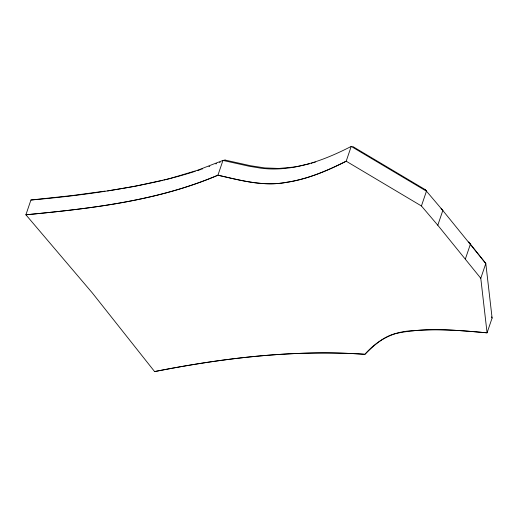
<?xml version="1.0" encoding="UTF-8"?>
<svg xmlns="http://www.w3.org/2000/svg" width="518" height="518" viewBox="0 0 518 518"><rect width="100%" height="100%" fill="white"/><g stroke="black" fill="none" stroke-linecap="round" stroke-linejoin="round"><path stroke-width="0.78" d="M104.986 191.129L72.261 195.551L30.931 200.013L25.9 214.789L92.34 292.961L154.604 371.581C223.724 357.944 294.425 349.423 364.937 354.299C377.026 340.158 394.101 331.099 412.917 330.762C437.619 328.373 462.445 330.626 487.069 332.821L492.1 318.039L485.806 263.5L441.103 208.385L442.832 210.463L437.801 225.239L480.782 278.276L487.069 332.821C457.925 330.329 428.25 327.337 399.255 332.815C385.146 334.874 374.637 344.723 364.937 354.299C294.425 349.482 223.724 357.932 154.604 371.581M437.801 225.239L421.425 205.97L426.456 191.194L351.223 146.419L346.192 161.202C327.201 170.823 307.284 179.306 286.072 182.407C263.086 186.7 240.19 180.27 217.929 175.201C157.271 201.016 90.954 208.514 25.9 214.789C90.948 208.501 157.291 201.075 217.929 175.201L222.96 160.425L225.155 160.081L250.485 165.715L264.827 167.936L278.911 168.454L293.557 167.081A159.505 89.426 18.8 0 0 298.128 166.297L309.524 163.74M465.41 258.864L470.441 244.088L468.673 241.977L485.806 263.5L480.782 278.276M351.223 146.419C326.987 158.832 300.68 169.095 273.057 169.01A73.491 41.2 18.8 0 1 260.93 168.195L249.08 166.239L222.96 160.425L197.921 170.131L170.953 178.224M224.456 160.392L225.155 160.081M219.483 162.484L220.202 162.192M215.883 163.941L216.602 163.656M208.929 166.595L209.732 166.304M201.651 169.192L202.467 168.907M200.829 169.47L197.481 170.59M194.108 171.685L195.234 171.322M192.405 172.222L193.538 171.866M190.702 172.759L191.835 172.403M188.986 173.284L190.125 172.934M187.263 173.802L188.41 173.452M314.568 162.315L315.397 162.063M185.541 174.313L186.687 173.97M183.806 174.819L184.958 174.482M312.904 162.807L313.74 162.561M182.064 175.317L183.223 174.987M180.316 175.816L181.481 175.485M178.561 176.301L179.733 175.978M311.221 163.28L312.069 163.047M177.972 176.463L163.947 180.011M168.603 178.924L169.768 178.632M168.02 179.073L135.03 186.299L107.582 190.928M162.723 180.368C119.386 190.287 75.188 196.18 30.931 200.013M217.929 175.201C240.235 180.212 263.053 186.661 286.072 182.407C307.278 179.247 327.195 170.83 346.192 161.202L421.425 205.97M352.706 146.484L425.116 189.575L442.832 210.463M425.116 189.575L426.456 191.194M491.511 316.886L492.1 318.039"/></g></svg>
